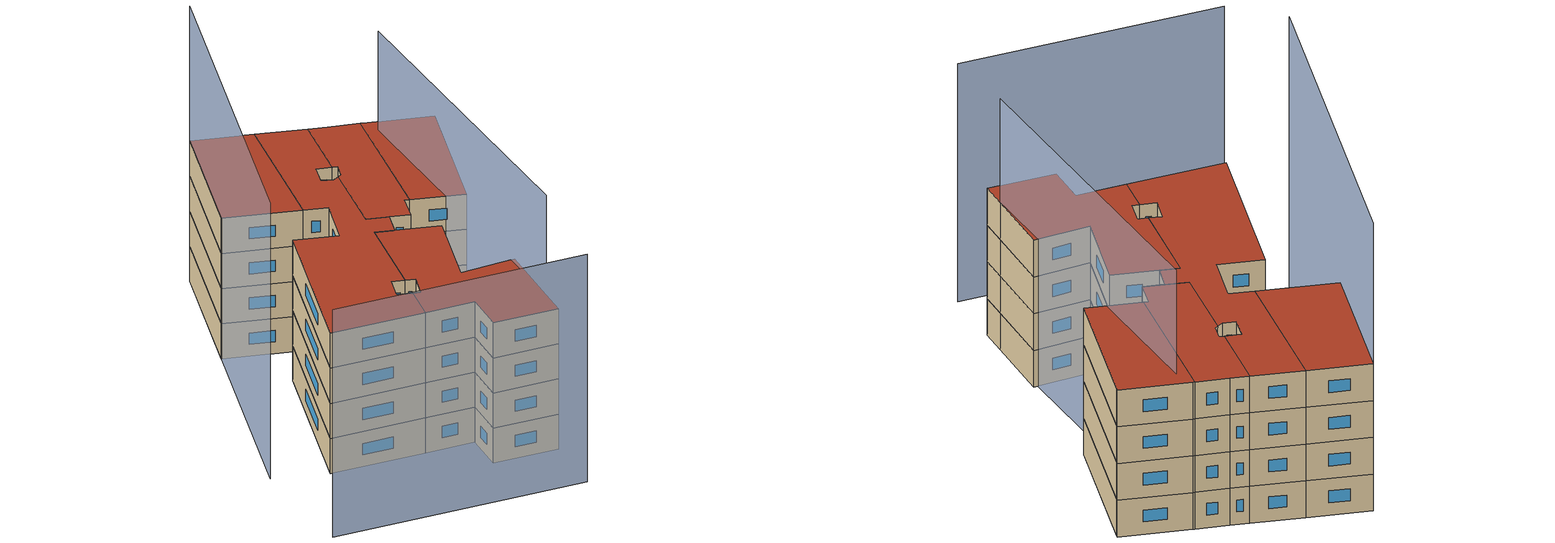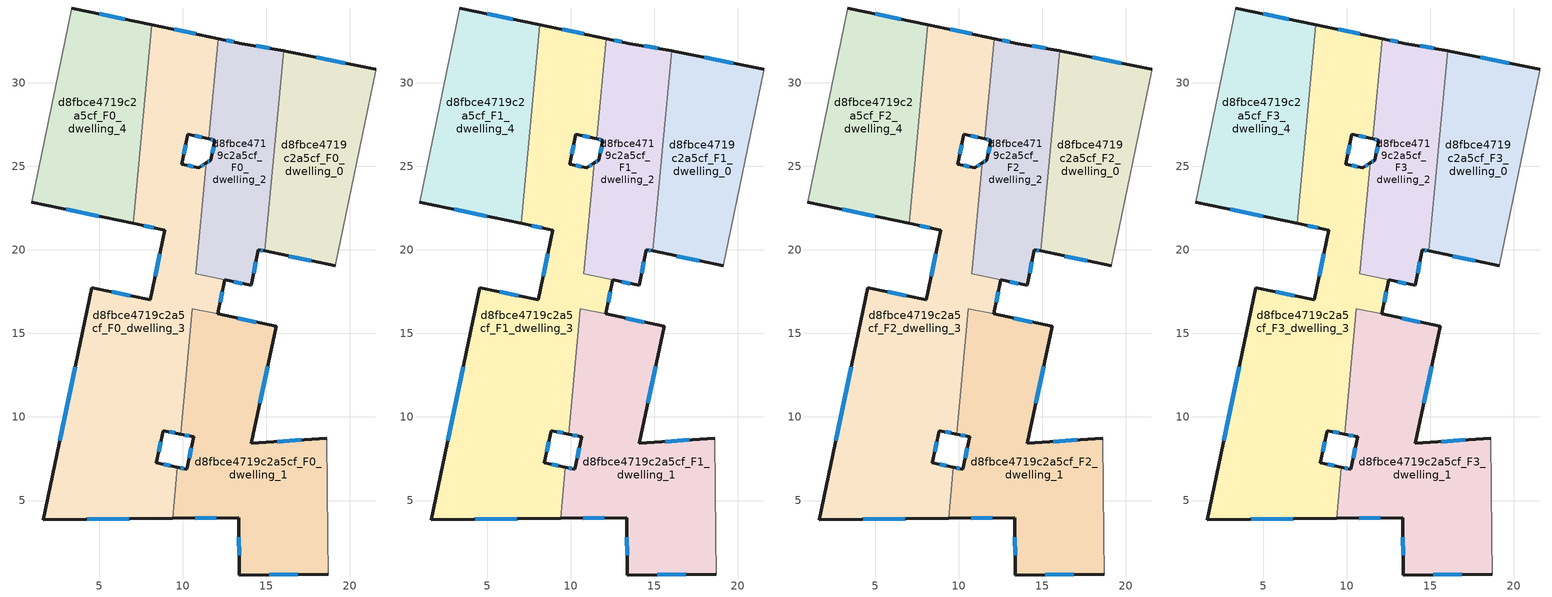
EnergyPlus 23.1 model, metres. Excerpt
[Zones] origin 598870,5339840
d8fbce4719c2a5cf_F0_dwelling_0
 floor ground (EU_floor_Construction): 21.56,30.79 21.56,30.7 19.15,19.04 14.92,19.93 16.06,31.91 16.18,31.89 z0
 wall outside (EU_wall_Construction): 14.92,19.93 19.15,19.04 / 21.56,30.79 16.18,31.89 16.06,31.91 z0:3
 wall adiabatic (EU_wall_Construction): 19.15,19.04 21.56,30.7 21.56,30.79 z0:3
 wall to d8fbce4719c2a5cf_F0_dwelling_2 (EU_wall_Construction): 16.06,31.91 14.92,19.93 z0:3
 window (EU_Window_Construction): 16.36,19.63 17.71,19.34 / 19.73,31.17 18.01,31.52 z1.02:1.98
d8fbce4719c2a5cf_F0_dwelling_1
 floor ground (EU_floor_Construction): 15.59,15.43 14.12,8.43 18.61,8.74 18.68,2.88 18.71,0.6 13.39,0.54 13.35,3.97 9.4,3.93 9.69,6.99 10.25,6.87 10.66,8.81 9.88,8.97 10.59,16.47 z0
 wall outside (EU_wall_Construction): 9.88,8.97 10.66,8.81 10.25,6.87 9.69,6.99 / 18.61,8.74 14.12,8.43 15.59,15.43 12.1,16.16 / 9.4,3.93 13.35,3.97 13.39,0.54 18.71,0.6 z0:3
 wall adiabatic (EU_wall_Construction): 18.71,0.6 18.68,2.88 18.61,8.74 z0:3
 wall to d8fbce4719c2a5cf_F0_dwelling_3 (EU_wall_Construction): 9.69,6.99 9.4,3.93 / 12.1,16.16 10.59,16.47 9.88,8.97 z0:3
 window (EU_Window_Construction): 10.06,6.91 9.88,6.95 / 10.52,8.15 10.39,7.53 / 10.14,8.91 10.39,8.86 / 14.4,15.68 13.29,15.91 / 14.62,10.81 15.09,13.05 / 17.09,8.63 15.65,8.53 / 15.2,0.56 16.9,0.58 / 13.36,2.81 13.38,1.71 / 10.75,3.95 12.01,3.96 z1.02:1.98
d8fbce4719c2a5cf_F0_dwelling_2
 floor ground (EU_floor_Construction): 16.06,31.91 14.92,19.93 14.53,20.01 14.12,17.87 10.79,18.57 11.42,25.2 11.69,25.37 11.94,26.57 11.55,26.65 12.12,32.64 13.55,32.34 z0
 wall outside (EU_wall_Construction): 11.56,26.65 11.94,26.57 11.69,25.37 11.42,25.2 / 16.06,31.91 13.55,32.34 12.12,32.64 / 14.12,17.87 14.53,20.01 14.92,19.93 z0:3
 wall to d8fbce4719c2a5cf_F0_dwelling_3 (EU_wall_Construction): 12.12,32.64 11.56,26.65 / 10.79,18.56 14.12,17.87 / 11.42,25.2 10.79,18.57 z0:3
 window (EU_Window_Construction): 11.6,25.31 11.51,25.26 / 11.85,26.16 11.77,25.78 / 11.68,26.62 11.81,26.59 / 13.07,32.44 12.61,32.54 / 15.21,32.06 14.41,32.19 / 14.66,19.98 14.79,19.96 / 14.26,18.6 14.39,19.28 z1.02:1.98
d8fbce4719c2a5cf_F0_dwelling_3
 floor ground (EU_floor_Construction): 12.12,32.64 11.55,26.65 10.32,26.91 9.95,25.12 10.97,24.91 11.42,25.2 10.79,18.57 14.12,17.87 12.52,18.2 12.1,16.16 10.59,16.47 9.88,8.97 8.84,9.18 8.43,7.25 9.69,6.99 9.4,3.93 1.66,3.85 4.57,17.74 8.05,17.01 8.93,21.18 7.04,21.58 8.17,33.47 z0
 wall outside (EU_wall_Construction): 12.1,16.16 12.52,18.2 14.12,17.87 / 9.69,6.99 8.43,7.25 8.84,9.18 9.88,8.97 / 7.04,21.58 8.93,21.18 8.05,17.01 4.57,17.74 1.66,3.85 9.4,3.93 / 12.12,32.64 8.17,33.47 / 11.42,25.2 10.97,24.91 9.95,25.12 10.32,26.91 11.56,26.65 z0:3
 wall to d8fbce4719c2a5cf_F0_dwelling_4 (EU_wall_Construction): 8.17,33.47 7.04,21.58 z0:3
 window (EU_Window_Construction): 13.06,18.09 13.57,17.98 / 12.24,16.85 12.38,17.5 / 9.19,9.11 9.53,9.04 / 8.57,7.91 8.7,8.53 / 9.26,7.08 8.86,7.16 / 4.3,3.88 6.77,3.9 / 3.58,13.01 2.65,8.58 / 6.87,17.26 5.76,17.49 / 8.63,19.76 8.35,18.43 / 7.68,21.44 8.29,21.32 / 10.78,32.92 9.51,33.19 / 10.74,26.82 11.13,26.74 / 10.08,25.73 10.19,26.3 / 10.63,24.98 10.3,25.05 / 11.27,25.1 11.13,25.01 z1.02:1.98
d8fbce4719c2a5cf_F0_dwelling_4
 floor ground (EU_floor_Construction): 8.17,33.47 7.04,21.58 0.97,22.85 3.37,34.47 z0
 wall outside (EU_wall_Construction): 0.97,22.85 7.04,21.58 / 8.17,33.47 3.37,34.47 z0:3
 wall adiabatic (EU_wall_Construction): 3.37,34.47 0.97,22.85 z0:3
 window (EU_Window_Construction): 3.04,22.41 4.98,22.01 / 6.54,33.81 5,34.13 z1.02:1.98
d8fbce4719c2a5cf_F1_dwelling_0
 floor to d8fbce4719c2a5cf_F0_dwelling_0 (EU_floor_Construction): 21.56,30.79 21.56,30.7 19.15,19.04 14.92,19.93 16.06,31.91 16.18,31.89 z3
 wall outside (EU_wall_Construction): 14.92,19.93 19.15,19.04 / 21.56,30.79 16.18,31.89 16.06,31.91 z3:6
 wall adiabatic (EU_wall_Construction): 19.15,19.04 21.56,30.7 21.56,30.79 z3:6
 wall to d8fbce4719c2a5cf_F1_dwelling_2 (EU_wall_Construction): 16.06,31.91 14.92,19.93 z3:6
 window (EU_Window_Construction): 16.36,19.63 17.71,19.34 / 19.73,31.17 18.01,31.52 z4.02:4.98
d8fbce4719c2a5cf_F1_dwelling_1
 floor to d8fbce4719c2a5cf_F0_dwelling_1 (EU_floor_Construction): 15.59,15.43 14.12,8.43 18.61,8.74 18.68,2.88 18.71,0.6 13.39,0.54 13.35,3.97 9.4,3.93 9.69,6.99 10.25,6.87 10.65,8.81 9.88,8.97 10.59,16.47 z3
 wall outside (EU_wall_Construction): 9.88,8.97 10.66,8.81 10.25,6.87 9.69,6.99 / 18.61,8.74 14.12,8.43 15.59,15.43 12.1,16.16 / 9.4,3.93 13.35,3.97 13.39,0.54 18.71,0.6 z3:6
 wall adiabatic (EU_wall_Construction): 18.71,0.6 18.68,2.88 18.61,8.74 z3:6
 wall to d8fbce4719c2a5cf_F1_dwelling_3 (EU_wall_Construction): 9.69,6.99 9.4,3.93 / 12.1,16.16 10.59,16.47 9.88,8.97 z3:6
 window (EU_Window_Construction): 10.06,6.91 9.88,6.95 / 10.52,8.15 10.39,7.53 / 10.14,8.91 10.39,8.86 / 14.4,15.68 13.29,15.91 / 14.62,10.81 15.09,13.05 / 17.09,8.63 15.65,8.53 / 15.2,0.56 16.9,0.58 / 13.36,2.81 13.38,1.71 / 10.75,3.95 12.01,3.96 z4.02:4.98
d8fbce4719c2a5cf_F1_dwelling_2
 floor to d8fbce4719c2a5cf_F0_dwelling_2 (EU_floor_Construction): 16.06,31.91 14.92,19.93 14.53,20.01 14.12,17.87 10.79,18.57 11.42,25.2 11.69,25.37 11.94,26.57 11.55,26.65 12.12,32.64 13.55,32.34 z3
 wall outside (EU_wall_Construction): 11.56,26.65 11.94,26.57 11.69,25.37 11.42,25.2 / 16.06,31.91 13.55,32.34 12.12,32.64 / 14.12,17.87 14.53,20.01 14.92,19.93 z3:6
 wall to d8fbce4719c2a5cf_F1_dwelling_3 (EU_wall_Construction): 12.12,32.64 11.56,26.65 / 10.79,18.56 14.12,17.87 / 11.42,25.2 10.79,18.57 z3:6
 window (EU_Window_Construction): 11.6,25.31 11.51,25.26 / 11.85,26.16 11.77,25.78 / 11.68,26.62 11.81,26.59 / 13.07,32.44 12.61,32.54 / 15.21,32.06 14.41,32.19 / 14.66,19.98 14.79,19.96 / 14.26,18.6 14.39,19.28 z4.02:4.98
d8fbce4719c2a5cf_F1_dwelling_3
 floor to d8fbce4719c2a5cf_F0_dwelling_3 (EU_floor_Construction): 12.12,32.64 11.55,26.65 10.32,26.91 9.95,25.12 10.97,24.91 11.42,25.2 10.79,18.57 13.11,18.08 12.52,18.2 12.1,16.16 10.59,16.47 9.88,8.97 8.84,9.18 8.43,7.25 9.69,6.99 9.4,3.93 1.66,3.85 4.57,17.74 8.05,17.01 8.93,21.18 7.04,21.58 8.17,33.47 z3
 wall outside (EU_wall_Construction): 12.1,16.16 12.52,18.2 14.12,17.87 / 9.69,6.99 8.43,7.25 8.84,9.18 9.88,8.97 / 7.04,21.58 8.93,21.18 8.05,17.01 4.57,17.74 1.66,3.85 9.4,3.93 / 12.12,32.64 8.17,33.47 / 11.42,25.2 10.97,24.91 9.95,25.12 10.32,26.91 11.56,26.65 z3:6
 wall to d8fbce4719c2a5cf_F1_dwelling_4 (EU_wall_Construction): 8.17,33.47 7.04,21.58 z3:6
 window (EU_Window_Construction): 13.06,18.09 13.57,17.98 / 12.24,16.85 12.38,17.5 / 9.19,9.11 9.53,9.04 / 8.57,7.91 8.7,8.53 / 9.26,7.08 8.86,7.16 / 4.3,3.88 6.77,3.9 / 3.58,13.01 2.65,8.58 / 6.87,17.26 5.76,17.49 / 8.63,19.76 8.35,18.43 / 7.68,21.44 8.29,21.32 / 10.78,32.92 9.51,33.19 / 10.74,26.82 11.13,26.74 / 10.08,25.73 10.19,26.3 / 10.63,24.98 10.3,25.05 / 11.27,25.1 11.13,25.01 z4.02:4.98
d8fbce4719c2a5cf_F1_dwelling_4
 floor to d8fbce4719c2a5cf_F0_dwelling_4 (EU_floor_Construction): 8.17,33.47 7.04,21.58 0.97,22.85 3.37,34.47 z3
 wall outside (EU_wall_Construction): 0.97,22.85 7.04,21.58 / 8.17,33.47 3.37,34.47 z3:6
 wall adiabatic (EU_wall_Construction): 3.37,34.47 0.97,22.85 z3:6
 window (EU_Window_Construction): 3.04,22.41 4.98,22.01 / 6.54,33.81 5,34.13 z4.02:4.98
d8fbce4719c2a5cf_F2_dwelling_0
 floor to d8fbce4719c2a5cf_F1_dwelling_0 (EU_floor_Construction): 21.56,30.79 21.56,30.7 19.15,19.04 14.92,19.93 16.06,31.91 16.18,31.89 z6
 wall outside (EU_wall_Construction): 14.92,19.93 19.15,19.04 / 21.56,30.79 16.18,31.89 16.06,31.91 z6:9
 wall adiabatic (EU_wall_Construction): 19.15,19.04 21.56,30.7 21.56,30.79 z6:9
 wall to d8fbce4719c2a5cf_F2_dwelling_2 (EU_wall_Construction): 16.06,31.91 14.92,19.93 z6:9
 window (EU_Window_Construction): 16.36,19.63 17.71,19.34 / 19.73,31.17 18.01,31.52 z7.02:7.98
d8fbce4719c2a5cf_F2_dwelling_1
 floor to d8fbce4719c2a5cf_F1_dwelling_1 (EU_floor_Construction): 15.59,15.43 14.12,8.43 18.61,8.74 18.68,2.88 18.71,0.6 13.39,0.54 13.35,3.97 9.4,3.93 9.69,6.99 10.25,6.87 10.65,8.81 9.88,8.97 10.59,16.47 z6
 wall outside (EU_wall_Construction): 9.88,8.97 10.66,8.81 10.25,6.87 9.69,6.99 / 18.61,8.74 14.12,8.43 15.59,15.43 12.1,16.16 / 9.4,3.93 13.35,3.97 13.39,0.54 18.71,0.6 z6:9
 wall adiabatic (EU_wall_Construction): 18.71,0.6 18.68,2.88 18.61,8.74 z6:9
 wall to d8fbce4719c2a5cf_F2_dwelling_3 (EU_wall_Construction): 9.69,6.99 9.4,3.93 / 12.1,16.16 10.59,16.47 9.88,8.97 z6:9
 window (EU_Window_Construction): 10.06,6.91 9.88,6.95 / 10.52,8.15 10.39,7.53 / 10.14,8.91 10.39,8.86 / 14.4,15.68 13.29,15.91 / 14.62,10.81 15.09,13.05 / 17.09,8.63 15.65,8.53 / 15.2,0.56 16.9,0.58 / 13.36,2.81 13.38,1.71 / 10.75,3.95 12.01,3.96 z7.02:7.98
d8fbce4719c2a5cf_F2_dwelling_2
 floor to d8fbce4719c2a5cf_F1_dwelling_2 (EU_floor_Construction): 16.06,31.91 14.92,19.93 14.53,20.01 14.12,17.87 10.79,18.57 11.42,25.2 11.69,25.37 11.94,26.57 11.55,26.65 12.12,32.64 13.55,32.34 z6
 wall outside (EU_wall_Construction): 11.56,26.65 11.94,26.57 11.69,25.37 11.42,25.2 / 16.06,31.91 13.55,32.34 12.12,32.64 / 14.12,17.87 14.53,20.01 14.92,19.93 z6:9
 wall to d8fbce4719c2a5cf_F2_dwelling_3 (EU_wall_Construction): 12.12,32.64 11.56,26.65 / 10.79,18.56 14.12,17.87 / 11.42,25.2 10.79,18.57 z6:9
 window (EU_Window_Construction): 11.6,25.31 11.51,25.26 / 11.85,26.16 11.77,25.78 / 11.68,26.62 11.81,26.59 / 13.07,32.44 12.61,32.54 / 15.21,32.06 14.41,32.19 / 14.66,19.98 14.79,19.96 / 14.26,18.6 14.39,19.28 z7.02:7.98
d8fbce4719c2a5cf_F2_dwelling_3
 floor to d8fbce4719c2a5cf_F1_dwelling_3 (EU_floor_Construction): 12.12,32.64 11.55,26.65 10.32,26.91 9.95,25.12 10.97,24.91 11.42,25.2 10.79,18.57 13.11,18.08 12.52,18.2 12.1,16.16 10.59,16.47 9.88,8.97 8.84,9.18 8.43,7.25 9.69,6.99 9.4,3.93 1.66,3.85 4.57,17.74 8.05,17.01 8.93,21.18 7.04,21.58 8.17,33.47 z6
 wall outside (EU_wall_Construction): 12.1,16.16 12.52,18.2 14.12,17.87 / 9.69,6.99 8.43,7.25 8.84,9.18 9.88,8.97 / 7.04,21.58 8.93,21.18 8.05,17.01 4.57,17.74 1.66,3.85 9.4,3.93 / 12.12,32.64 8.17,33.47 / 11.42,25.2 10.97,24.91 9.95,25.12 10.32,26.91 11.56,26.65 z6:9
 wall to d8fbce4719c2a5cf_F2_dwelling_4 (EU_wall_Construction): 8.17,33.47 7.04,21.58 z6:9
 window (EU_Window_Construction): 13.06,18.09 13.57,17.98 / 12.24,16.85 12.38,17.5 / 9.19,9.11 9.53,9.04 / 8.57,7.91 8.7,8.53 / 9.26,7.08 8.86,7.16 / 4.3,3.88 6.77,3.9 / 3.58,13.01 2.65,8.58 / 6.87,17.26 5.76,17.49 / 8.63,19.76 8.35,18.43 / 7.68,21.44 8.29,21.32 / 10.78,32.92 9.51,33.19 / 10.74,26.82 11.13,26.74 / 10.08,25.73 10.19,26.3 / 10.63,24.98 10.3,25.05 / 11.27,25.1 11.13,25.01 z7.02:7.98
d8fbce4719c2a5cf_F2_dwelling_4
 floor to d8fbce4719c2a5cf_F1_dwelling_4 (EU_floor_Construction): 8.17,33.47 7.04,21.58 0.97,22.85 3.37,34.47 z6
 wall outside (EU_wall_Construction): 0.97,22.85 7.04,21.58 / 8.17,33.47 3.37,34.47 z6:9
 wall adiabatic (EU_wall_Construction): 3.37,34.47 0.97,22.85 z6:9
 window (EU_Window_Construction): 3.04,22.41 4.98,22.01 / 6.54,33.81 5,34.13 z7.02:7.98
d8fbce4719c2a5cf_F3_dwelling_0
 floor to d8fbce4719c2a5cf_F2_dwelling_0 (EU_floor_Construction): 21.56,30.79 21.56,30.7 19.15,19.04 14.92,19.93 16.06,31.91 16.18,31.89 z9
 wall outside (EU_wall_Construction): 14.92,19.93 19.15,19.04 / 21.56,30.79 16.18,31.89 16.06,31.91 z9:12
 wall adiabatic (EU_wall_Construction): 19.15,19.04 21.56,30.7 21.56,30.79 z9:12
 wall to d8fbce4719c2a5cf_F3_dwelling_2 (EU_wall_Construction): 16.06,31.91 14.92,19.93 z9:12
 window (EU_Window_Construction): 16.36,19.63 17.71,19.34 / 19.73,31.17 18.01,31.52 z10.02:10.98
 roof outside (EU_roof_Construction): 19.15,19.04 21.56,30.7 21.56,30.79 16.18,31.89 16.06,31.91 14.92,19.93 z12
d8fbce4719c2a5cf_F3_dwelling_1
 floor to d8fbce4719c2a5cf_F2_dwelling_1 (EU_floor_Construction): 15.59,15.43 14.12,8.43 18.61,8.74 18.68,2.88 18.71,0.6 13.39,0.54 13.35,3.97 9.4,3.93 9.69,6.99 10.25,6.87 10.65,8.81 9.88,8.97 10.59,16.47 z9
 wall outside (EU_wall_Construction): 9.88,8.97 10.66,8.81 10.25,6.87 9.69,6.99 / 18.61,8.74 14.12,8.43 15.59,15.43 12.1,16.16 / 9.4,3.93 13.35,3.97 13.39,0.54 18.71,0.6 z9:12
 wall adiabatic (EU_wall_Construction): 18.71,0.6 18.68,2.88 18.61,8.74 z9:12
 wall to d8fbce4719c2a5cf_F3_dwelling_3 (EU_wall_Construction): 9.69,6.99 9.4,3.93 / 12.1,16.16 10.59,16.47 9.88,8.97 z9:12
 window (EU_Window_Construction): 10.06,6.91 9.88,6.95 / 10.52,8.15 10.39,7.53 / 10.14,8.91 10.39,8.86 / 14.4,15.68 13.29,15.91 / 14.62,10.81 15.09,13.05 / 17.09,8.63 15.65,8.53 / 15.2,0.56 16.9,0.58 / 13.36,2.81 13.38,1.71 / 10.75,3.95 12.01,3.96 z10.02:10.98
 roof outside (EU_roof_Construction): 18.71,0.6 18.68,2.88 18.61,8.74 14.12,8.43 15.59,15.43 10.59,16.47 9.88,8.97 10.66,8.81 10.25,6.87 9.69,6.99 9.4,3.93 13.35,3.97 13.39,0.54 z12
d8fbce4719c2a5cf_F3_dwelling_2
 floor to d8fbce4719c2a5cf_F2_dwelling_2 (EU_floor_Construction): 16.06,31.91 14.92,19.93 14.53,20.01 14.12,17.87 10.79,18.57 11.42,25.2 11.69,25.37 11.94,26.57 11.55,26.65 12.12,32.64 13.55,32.34 z9
 wall outside (EU_wall_Construction): 11.56,26.65 11.94,26.57 11.69,25.37 11.42,25.2 / 16.06,31.91 13.55,32.34 12.12,32.64 / 14.12,17.87 14.53,20.01 14.92,19.93 z9:12
 wall to d8fbce4719c2a5cf_F3_dwelling_3 (EU_wall_Construction): 12.12,32.64 11.56,26.65 / 10.79,18.56 14.12,17.87 / 11.42,25.2 10.79,18.57 z9:12
 window (EU_Window_Construction): 11.6,25.31 11.51,25.26 / 11.85,26.16 11.77,25.78 / 11.68,26.62 11.81,26.59 / 13.07,32.44 12.61,32.54 / 15.21,32.06 14.41,32.19 / 14.66,19.98 14.79,19.96 / 14.26,18.6 14.39,19.28 z10.02:10.98
 roof outside (EU_roof_Construction): 14.12,17.87 14.53,20.01 14.92,19.93 16.06,31.91 13.55,32.34 12.12,32.64 11.55,26.65 11.94,26.57 11.69,25.37 11.42,25.2 10.79,18.57 z12
d8fbce4719c2a5cf_F3_dwelling_3
 floor to d8fbce4719c2a5cf_F2_dwelling_3 (EU_floor_Construction): 12.12,32.64 11.55,26.65 10.32,26.91 9.95,25.12 10.97,24.91 11.42,25.2 10.79,18.57 13.11,18.08 12.52,18.2 12.1,16.16 10.59,16.47 9.88,8.97 8.84,9.18 8.43,7.25 9.69,6.99 9.4,3.93 1.66,3.85 4.57,17.74 8.05,17.01 8.93,21.18 7.04,21.58 8.17,33.47 z9
 wall outside (EU_wall_Construction): 12.1,16.16 12.52,18.2 14.12,17.87 / 9.69,6.99 8.43,7.25 8.84,9.18 9.88,8.97 / 7.04,21.58 8.93,21.18 8.05,17.01 4.57,17.74 1.66,3.85 9.4,3.93 / 12.12,32.64 8.17,33.47 / 11.42,25.2 10.97,24.91 9.95,25.12 10.32,26.91 11.56,26.65 z9:12
 wall to d8fbce4719c2a5cf_F3_dwelling_4 (EU_wall_Construction): 8.17,33.47 7.04,21.58 z9:12
 window (EU_Window_Construction): 13.06,18.09 13.57,17.98 / 12.24,16.85 12.38,17.5 / 9.19,9.11 9.53,9.04 / 8.57,7.91 8.7,8.53 / 9.26,7.08 8.86,7.16 / 4.3,3.88 6.77,3.9 / 3.58,13.01 2.65,8.58 / 6.87,17.26 5.76,17.49 / 8.63,19.76 8.35,18.43 / 7.68,21.44 8.29,21.32 / 10.78,32.92 9.51,33.19 / 10.74,26.82 11.13,26.74 / 10.08,25.73 10.19,26.3 / 10.63,24.98 10.3,25.05 / 11.27,25.1 11.13,25.01 z10.02:10.98
 roof outside (EU_roof_Construction): 9.4,3.93 9.69,6.99 8.43,7.25 8.84,9.18 9.88,8.97 10.59,16.47 12.1,16.16 12.52,18.2 14.12,17.87 10.79,18.57 11.42,25.2 10.97,24.91 9.95,25.12 10.32,26.91 11.55,26.65 12.12,32.64 8.17,33.47 7.04,21.58 8.93,21.18 8.05,17.01 4.57,17.74 1.66,3.85 z12
d8fbce4719c2a5cf_F3_dwelling_4
 floor to d8fbce4719c2a5cf_F2_dwelling_4 (EU_floor_Construction): 8.17,33.47 7.04,21.58 0.97,22.85 3.37,34.47 z9
 wall outside (EU_wall_Construction): 0.97,22.85 7.04,21.58 / 8.17,33.47 3.37,34.47 z9:12
 wall adiabatic (EU_wall_Construction): 3.37,34.47 0.97,22.85 z9:12
 window (EU_Window_Construction): 3.04,22.41 4.98,22.01 / 6.54,33.81 5,34.13 z10.02:10.98
 roof outside (EU_roof_Construction): 7.04,21.58 8.17,33.47 3.37,34.47 0.97,22.85 z12
shading: 18.68,2.88 16.84,30.39 z0:20.5; -1.89,-4.92 18.76,-4.7 z0:19.4; 3.38,34.49 -2.71,4.95 z0:23.5
[Building]
EU S2 Campaign: North Axis=0; Terrain=City; Solar Distribution=FullExterior
[Site:Location]
Vienna: Latitude=48; Longitude=16.5; Time Zone=1; Elevation=183
[SizingPeriod:WeatherFileDays]
AnnualSizingPeriod: Begin Month=1; Begin Day of Month=1; End Month=12; End Day of Month=31; Day of Week for Start Day=Monday; Use Weather File Daylight Saving Period=No; Use Weather File Rain and Snow Indicators=No
[MATERIAL]
EU_InternalMass_Material: Roughness=MediumRough; Thickness=0.1; Conductivity=1; Density=1800; Specific Heat=900; Thermal Absorptance=0.9; Solar Absorptance=0.7; Visible Absorptance=0.7
[MATERIAL:NOMASS] Roughness=MediumRough; Thermal Absorptance=0.9; Solar Absorptance=0.7; Visible Absorptance=0.7
Name | Thermal Resistance
EU_wall_NoMass | 0.942466
EU_roof_NoMass | 0.551687
EU_floor_NoMass | 0.66527
[WINDOWMATERIAL:SIMPLEGLAZINGSYSTEM]
EU_Window_SimpleGlazing: UFactor=2.03367; Solar Heat Gain Coefficient=0.65; Visible Transmittance=0.65
[CONSTRUCTION]
EU_wall_Construction: EU_wall_NoMass
EU_roof_Construction: EU_roof_NoMass
EU_floor_Construction: EU_floor_NoMass
EU_Window_Construction: EU_Window_SimpleGlazing
EU_InternalMass_Construction: EU_InternalMass_Material
[ZONE] Type=1; Multiplier=1; Ceiling Height=autocalculate; Floor Area=autocalculate; Part of Total Floor Area=Yes
Name | Volume
d8fbce4719c2a5cf_F0_dwelling_0 | 178.712
d8fbce4719c2a5cf_F1_dwelling_0; d8fbce4719c2a5cf_F2_dwelling_0; d8fbce4719c2a5cf_F3_dwelling_0 | 178.711
d8fbce4719c2a5cf_F0_dwelling_1 | 279.739
d8fbce4719c2a5cf_F1_dwelling_1; d8fbce4719c2a5cf_F2_dwelling_1; d8fbce4719c2a5cf_F3_dwelling_1 | 279.74
d8fbce4719c2a5cf_F0_dwelling_2; d8fbce4719c2a5cf_F1_dwelling_2; d8fbce4719c2a5cf_F2_dwelling_2; d8fbce4719c2a5cf_F3_dwelling_2 | 164.894
d8fbce4719c2a5cf_F0_dwelling_3; d8fbce4719c2a5cf_F1_dwelling_3; d8fbce4719c2a5cf_F2_dwelling_3; d8fbce4719c2a5cf_F3_dwelling_3 | 446.583
d8fbce4719c2a5cf_F0_dwelling_4; d8fbce4719c2a5cf_F1_dwelling_4; d8fbce4719c2a5cf_F2_dwelling_4; d8fbce4719c2a5cf_F3_dwelling_4 | 197.525
[INTERNALMASS] Construction=EU_InternalMass_Construction
Name | Zone or ZoneList | Surface Area
d8fbce4719c2a5cf_F0_dwelling_0_EU_InternalMass | d8fbce4719c2a5cf_F0_dwelling_0 | 59.5703
d8fbce4719c2a5cf_F0_dwelling_1_EU_InternalMass | d8fbce4719c2a5cf_F0_dwelling_1 | 93.2452
d8fbce4719c2a5cf_F0_dwelling_2_EU_InternalMass | d8fbce4719c2a5cf_F0_dwelling_2 | 54.9659
d8fbce4719c2a5cf_F0_dwelling_3_EU_InternalMass | d8fbce4719c2a5cf_F0_dwelling_3 | 148.865
d8fbce4719c2a5cf_F0_dwelling_4_EU_InternalMass | d8fbce4719c2a5cf_F0_dwelling_4 | 65.8417
d8fbce4719c2a5cf_F1_dwelling_0_EU_InternalMass | d8fbce4719c2a5cf_F1_dwelling_0 | 59.5703
d8fbce4719c2a5cf_F1_dwelling_1_EU_InternalMass | d8fbce4719c2a5cf_F1_dwelling_1 | 93.2452
d8fbce4719c2a5cf_F1_dwelling_2_EU_InternalMass | d8fbce4719c2a5cf_F1_dwelling_2 | 54.9659
d8fbce4719c2a5cf_F1_dwelling_3_EU_InternalMass | d8fbce4719c2a5cf_F1_dwelling_3 | 148.865
d8fbce4719c2a5cf_F1_dwelling_4_EU_InternalMass | d8fbce4719c2a5cf_F1_dwelling_4 | 65.8417
d8fbce4719c2a5cf_F2_dwelling_0_EU_InternalMass | d8fbce4719c2a5cf_F2_dwelling_0 | 59.5703
d8fbce4719c2a5cf_F2_dwelling_1_EU_InternalMass | d8fbce4719c2a5cf_F2_dwelling_1 | 93.2452
d8fbce4719c2a5cf_F2_dwelling_2_EU_InternalMass | d8fbce4719c2a5cf_F2_dwelling_2 | 54.9659
d8fbce4719c2a5cf_F2_dwelling_3_EU_InternalMass | d8fbce4719c2a5cf_F2_dwelling_3 | 148.865
d8fbce4719c2a5cf_F2_dwelling_4_EU_InternalMass | d8fbce4719c2a5cf_F2_dwelling_4 | 65.8417
d8fbce4719c2a5cf_F3_dwelling_0_EU_InternalMass | d8fbce4719c2a5cf_F3_dwelling_0 | 59.5703
d8fbce4719c2a5cf_F3_dwelling_1_EU_InternalMass | d8fbce4719c2a5cf_F3_dwelling_1 | 93.2452
d8fbce4719c2a5cf_F3_dwelling_2_EU_InternalMass | d8fbce4719c2a5cf_F3_dwelling_2 | 54.9659
d8fbce4719c2a5cf_F3_dwelling_3_EU_InternalMass | d8fbce4719c2a5cf_F3_dwelling_3 | 148.865
d8fbce4719c2a5cf_F3_dwelling_4_EU_InternalMass | d8fbce4719c2a5cf_F3_dwelling_4 | 65.8417
[OTHEREQUIPMENT] Fuel Type=Electricity; Design Level Calculation Method=Watts/Area; Power per Zone Floor Area=1; Fraction Latent=0; Fraction Radiant=0; Fraction Lost=0; Carbon Dioxide Generation Rate=0; EndUse Subcategory=EU_Step8_InternalGains
Name | Zone or ZoneList or Space or SpaceList | Schedule
EU_Step8_InternalGain_d8fbce4719c2a5cf_F0_dwelling_0_f000 | d8fbce4719c2a5cf_F0_dwelling_0 | EU_Step8_GainSchedule_d8fbce4719c2a5cf_F0_dwelling_0_f000
EU_Step8_InternalGain_d8fbce4719c2a5cf_F0_dwelling_1_f000 | d8fbce4719c2a5cf_F0_dwelling_1 | EU_Step8_GainSchedule_d8fbce4719c2a5cf_F0_dwelling_1_f000
EU_Step8_InternalGain_d8fbce4719c2a5cf_F0_dwelling_2_f000 | d8fbce4719c2a5cf_F0_dwelling_2 | EU_Step8_GainSchedule_d8fbce4719c2a5cf_F0_dwelling_2_f000
EU_Step8_InternalGain_d8fbce4719c2a5cf_F0_dwelling_3_f000 | d8fbce4719c2a5cf_F0_dwelling_3 | EU_Step8_GainSchedule_d8fbce4719c2a5cf_F0_dwelling_3_f000
EU_Step8_InternalGain_d8fbce4719c2a5cf_F0_dwelling_4_f000 | d8fbce4719c2a5cf_F0_dwelling_4 | EU_Step8_GainSchedule_d8fbce4719c2a5cf_F0_dwelling_4_f000
EU_Step8_InternalGain_d8fbce4719c2a5cf_F1_dwelling_0_f000 | d8fbce4719c2a5cf_F1_dwelling_0 | EU_Step8_GainSchedule_d8fbce4719c2a5cf_F1_dwelling_0_f000
EU_Step8_InternalGain_d8fbce4719c2a5cf_F1_dwelling_1_f000 | d8fbce4719c2a5cf_F1_dwelling_1 | EU_Step8_GainSchedule_d8fbce4719c2a5cf_F1_dwelling_1_f000
EU_Step8_InternalGain_d8fbce4719c2a5cf_F1_dwelling_2_f000 | d8fbce4719c2a5cf_F1_dwelling_2 | EU_Step8_GainSchedule_d8fbce4719c2a5cf_F1_dwelling_2_f000
EU_Step8_InternalGain_d8fbce4719c2a5cf_F1_dwelling_3_f000 | d8fbce4719c2a5cf_F1_dwelling_3 | EU_Step8_GainSchedule_d8fbce4719c2a5cf_F1_dwelling_3_f000
EU_Step8_InternalGain_d8fbce4719c2a5cf_F1_dwelling_4_f000 | d8fbce4719c2a5cf_F1_dwelling_4 | EU_Step8_GainSchedule_d8fbce4719c2a5cf_F1_dwelling_4_f000
EU_Step8_InternalGain_d8fbce4719c2a5cf_F2_dwelling_0_f000 | d8fbce4719c2a5cf_F2_dwelling_0 | EU_Step8_GainSchedule_d8fbce4719c2a5cf_F2_dwelling_0_f000
EU_Step8_InternalGain_d8fbce4719c2a5cf_F2_dwelling_1_f000 | d8fbce4719c2a5cf_F2_dwelling_1 | EU_Step8_GainSchedule_d8fbce4719c2a5cf_F2_dwelling_1_f000
EU_Step8_InternalGain_d8fbce4719c2a5cf_F2_dwelling_2_f000 | d8fbce4719c2a5cf_F2_dwelling_2 | EU_Step8_GainSchedule_d8fbce4719c2a5cf_F2_dwelling_2_f000
EU_Step8_InternalGain_d8fbce4719c2a5cf_F2_dwelling_3_f000 | d8fbce4719c2a5cf_F2_dwelling_3 | EU_Step8_GainSchedule_d8fbce4719c2a5cf_F2_dwelling_3_f000
EU_Step8_InternalGain_d8fbce4719c2a5cf_F2_dwelling_4_f000 | d8fbce4719c2a5cf_F2_dwelling_4 | EU_Step8_GainSchedule_d8fbce4719c2a5cf_F2_dwelling_4_f000
EU_Step8_InternalGain_d8fbce4719c2a5cf_F3_dwelling_0_f000 | d8fbce4719c2a5cf_F3_dwelling_0 | EU_Step8_GainSchedule_d8fbce4719c2a5cf_F3_dwelling_0_f000
EU_Step8_InternalGain_d8fbce4719c2a5cf_F3_dwelling_1_f000 | d8fbce4719c2a5cf_F3_dwelling_1 | EU_Step8_GainSchedule_d8fbce4719c2a5cf_F3_dwelling_1_f000
EU_Step8_InternalGain_d8fbce4719c2a5cf_F3_dwelling_2_f000 | d8fbce4719c2a5cf_F3_dwelling_2 | EU_Step8_GainSchedule_d8fbce4719c2a5cf_F3_dwelling_2_f000
EU_Step8_InternalGain_d8fbce4719c2a5cf_F3_dwelling_3_f000 | d8fbce4719c2a5cf_F3_dwelling_3 | EU_Step8_GainSchedule_d8fbce4719c2a5cf_F3_dwelling_3_f000
EU_Step8_InternalGain_d8fbce4719c2a5cf_F3_dwelling_4_f000 | d8fbce4719c2a5cf_F3_dwelling_4 | EU_Step8_GainSchedule_d8fbce4719c2a5cf_F3_dwelling_4_f000
[ZONEVENTILATION:DESIGNFLOWRATE] Schedule=EU_AlwaysOn; Design Flow Rate Calculation Method=AirChanges/Hour; Air Changes per Hour=0.530523; Ventilation Type=Natural; Fan Pressure Rise=0; Fan Total Efficiency=1; Constant Term Coefficient=1; Temperature Term Coefficient=0; Velocity Term Coefficient=0; Velocity Squared Term Coefficient=0; Minimum Indoor Temperature=-100; Maximum Indoor Temperature=100; Delta Temperature=-100; Minimum Outdoor Temperature=-100; Maximum Outdoor Temperature=100; Maximum Wind Speed=40
Name | Zone or ZoneList or Space or SpaceList
EU_ConstantAir_d8fbce4719c2a5cf_F0_dwelling_0 | d8fbce4719c2a5cf_F0_dwelling_0
EU_ConstantAir_d8fbce4719c2a5cf_F0_dwelling_1 | d8fbce4719c2a5cf_F0_dwelling_1
EU_ConstantAir_d8fbce4719c2a5cf_F0_dwelling_2 | d8fbce4719c2a5cf_F0_dwelling_2
EU_ConstantAir_d8fbce4719c2a5cf_F0_dwelling_3 | d8fbce4719c2a5cf_F0_dwelling_3
EU_ConstantAir_d8fbce4719c2a5cf_F0_dwelling_4 | d8fbce4719c2a5cf_F0_dwelling_4
EU_ConstantAir_d8fbce4719c2a5cf_F1_dwelling_0 | d8fbce4719c2a5cf_F1_dwelling_0
EU_ConstantAir_d8fbce4719c2a5cf_F1_dwelling_1 | d8fbce4719c2a5cf_F1_dwelling_1
EU_ConstantAir_d8fbce4719c2a5cf_F1_dwelling_2 | d8fbce4719c2a5cf_F1_dwelling_2
EU_ConstantAir_d8fbce4719c2a5cf_F1_dwelling_3 | d8fbce4719c2a5cf_F1_dwelling_3
EU_ConstantAir_d8fbce4719c2a5cf_F1_dwelling_4 | d8fbce4719c2a5cf_F1_dwelling_4
EU_ConstantAir_d8fbce4719c2a5cf_F2_dwelling_0 | d8fbce4719c2a5cf_F2_dwelling_0
EU_ConstantAir_d8fbce4719c2a5cf_F2_dwelling_1 | d8fbce4719c2a5cf_F2_dwelling_1
EU_ConstantAir_d8fbce4719c2a5cf_F2_dwelling_2 | d8fbce4719c2a5cf_F2_dwelling_2
EU_ConstantAir_d8fbce4719c2a5cf_F2_dwelling_3 | d8fbce4719c2a5cf_F2_dwelling_3
EU_ConstantAir_d8fbce4719c2a5cf_F2_dwelling_4 | d8fbce4719c2a5cf_F2_dwelling_4
EU_ConstantAir_d8fbce4719c2a5cf_F3_dwelling_0 | d8fbce4719c2a5cf_F3_dwelling_0
EU_ConstantAir_d8fbce4719c2a5cf_F3_dwelling_1 | d8fbce4719c2a5cf_F3_dwelling_1
EU_ConstantAir_d8fbce4719c2a5cf_F3_dwelling_2 | d8fbce4719c2a5cf_F3_dwelling_2
EU_ConstantAir_d8fbce4719c2a5cf_F3_dwelling_3 | d8fbce4719c2a5cf_F3_dwelling_3
EU_ConstantAir_d8fbce4719c2a5cf_F3_dwelling_4 | d8fbce4719c2a5cf_F3_dwelling_4
[HVACTEMPLATE:THERMOSTAT] Constant Heating Setpoint=20; Constant Cooling Setpoint=50
EU_HeatOnly_d8fbce4719c2a5cf_F0_dwelling_0; EU_HeatOnly_d8fbce4719c2a5cf_F0_dwelling_1; EU_HeatOnly_d8fbce4719c2a5cf_F0_dwelling_2; EU_HeatOnly_d8fbce4719c2a5cf_F0_dwelling_3; EU_HeatOnly_d8fbce4719c2a5cf_F0_dwelling_4; EU_HeatOnly_d8fbce4719c2a5cf_F1_dwelling_0; EU_HeatOnly_d8fbce4719c2a5cf_F1_dwelling_1; EU_HeatOnly_d8fbce4719c2a5cf_F1_dwelling_2; EU_HeatOnly_d8fbce4719c2a5cf_F1_dwelling_3; EU_HeatOnly_d8fbce4719c2a5cf_F1_dwelling_4; EU_HeatOnly_d8fbce4719c2a5cf_F2_dwelling_0; EU_HeatOnly_d8fbce4719c2a5cf_F2_dwelling_1; EU_HeatOnly_d8fbce4719c2a5cf_F2_dwelling_2; EU_HeatOnly_d8fbce4719c2a5cf_F2_dwelling_3; EU_HeatOnly_d8fbce4719c2a5cf_F2_dwelling_4; EU_HeatOnly_d8fbce4719c2a5cf_F3_dwelling_0; EU_HeatOnly_d8fbce4719c2a5cf_F3_dwelling_1; EU_HeatOnly_d8fbce4719c2a5cf_F3_dwelling_2; EU_HeatOnly_d8fbce4719c2a5cf_F3_dwelling_3; EU_HeatOnly_d8fbce4719c2a5cf_F3_dwelling_4
[HVACTEMPLATE:ZONE:IDEALLOADSAIRSYSTEM] System Availability Schedule=EU_AlwaysOn; Maximum Heating Supply Air Temperature=50; Minimum Cooling Supply Air Temperature=13; Maximum Heating Supply Air Humidity Ratio=0.0156; Minimum Cooling Supply Air Humidity Ratio=0.0077; Heating Limit=NoLimit; Cooling Limit=NoLimit; Heating Availability Schedule=EU_AlwaysOn; Cooling Availability Schedule=EU_CoolingOff; Dehumidification Control Type=ConstantSensibleHeatRatio; Cooling Sensible Heat Ratio=0.7; Dehumidification Setpoint=60; Humidification Control Type=None; Humidification Setpoint=30; Outdoor Air Method=None; Outdoor Air Flow Rate per Person=0.00944; Outdoor Air Flow Rate per Zone Floor Area=0; Outdoor Air Flow Rate per Zone=0; Demand Controlled Ventilation Type=None; Outdoor Air Economizer Type=NoEconomizer; Heat Recovery Type=None; Sensible Heat Recovery Effectiveness=0.7; Latent Heat Recovery Effectiveness=0.65
Name | Template Thermostat
d8fbce4719c2a5cf_F0_dwelling_0 | EU_HeatOnly_d8fbce4719c2a5cf_F0_dwelling_0
d8fbce4719c2a5cf_F0_dwelling_1 | EU_HeatOnly_d8fbce4719c2a5cf_F0_dwelling_1
d8fbce4719c2a5cf_F0_dwelling_2 | EU_HeatOnly_d8fbce4719c2a5cf_F0_dwelling_2
d8fbce4719c2a5cf_F0_dwelling_3 | EU_HeatOnly_d8fbce4719c2a5cf_F0_dwelling_3
d8fbce4719c2a5cf_F0_dwelling_4 | EU_HeatOnly_d8fbce4719c2a5cf_F0_dwelling_4
d8fbce4719c2a5cf_F1_dwelling_0 | EU_HeatOnly_d8fbce4719c2a5cf_F1_dwelling_0
d8fbce4719c2a5cf_F1_dwelling_1 | EU_HeatOnly_d8fbce4719c2a5cf_F1_dwelling_1
d8fbce4719c2a5cf_F1_dwelling_2 | EU_HeatOnly_d8fbce4719c2a5cf_F1_dwelling_2
d8fbce4719c2a5cf_F1_dwelling_3 | EU_HeatOnly_d8fbce4719c2a5cf_F1_dwelling_3
d8fbce4719c2a5cf_F1_dwelling_4 | EU_HeatOnly_d8fbce4719c2a5cf_F1_dwelling_4
d8fbce4719c2a5cf_F2_dwelling_0 | EU_HeatOnly_d8fbce4719c2a5cf_F2_dwelling_0
d8fbce4719c2a5cf_F2_dwelling_1 | EU_HeatOnly_d8fbce4719c2a5cf_F2_dwelling_1
d8fbce4719c2a5cf_F2_dwelling_2 | EU_HeatOnly_d8fbce4719c2a5cf_F2_dwelling_2
d8fbce4719c2a5cf_F2_dwelling_3 | EU_HeatOnly_d8fbce4719c2a5cf_F2_dwelling_3
d8fbce4719c2a5cf_F2_dwelling_4 | EU_HeatOnly_d8fbce4719c2a5cf_F2_dwelling_4
d8fbce4719c2a5cf_F3_dwelling_0 | EU_HeatOnly_d8fbce4719c2a5cf_F3_dwelling_0
d8fbce4719c2a5cf_F3_dwelling_1 | EU_HeatOnly_d8fbce4719c2a5cf_F3_dwelling_1
d8fbce4719c2a5cf_F3_dwelling_2 | EU_HeatOnly_d8fbce4719c2a5cf_F3_dwelling_2
d8fbce4719c2a5cf_F3_dwelling_3 | EU_HeatOnly_d8fbce4719c2a5cf_F3_dwelling_3
d8fbce4719c2a5cf_F3_dwelling_4 | EU_HeatOnly_d8fbce4719c2a5cf_F3_dwelling_4
[SIZING:ZONE] Zone Cooling Design Supply Air Temperature Input Method=SupplyAirTemperature; Zone Cooling Design Supply Air Temperature=13; Zone Heating Design Supply Air Temperature Input Method=SupplyAirTemperature; Zone Heating Design Supply Air Temperature=50; Zone Cooling Design Supply Air Humidity Ratio=0.008; Zone Heating Design Supply Air Humidity Ratio=0.008; Cooling Design Air Flow Method=DesignDay; Cooling Design Air Flow Rate=0; Cooling Minimum Air Flow per Zone Floor Area=0.000762; Cooling Minimum Air Flow=0; Cooling Minimum Air Flow Fraction=0.2; Heating Design Air Flow Method=DesignDay; Heating Design Air Flow Rate=0; Heating Maximum Air Flow per Zone Floor Area=0.002032; Heating Maximum Air Flow=0.141576; Heating Maximum Air Flow Fraction=0.3; Account for Dedicated Outdoor Air System=No; Dedicated Outdoor Air System Control Strategy=NeutralSupplyAir; Dedicated Outdoor Air Low Setpoint Temperature for Design=autosize; Dedicated Outdoor Air High Setpoint Temperature for Design=autosize; Zone Load Sizing Method=Sensible Load Only No Latent Load; Zone Latent Cooling Design Supply Air Humidity Ratio Input Method=HumidityRatioDifference; Zone Cooling Design Supply Air Humidity Ratio Difference=0.005; Zone Latent Heating Design Supply Air Humidity Ratio Input Method=HumidityRatioDifference; Zone Humidification Design Supply Air Humidity Ratio Difference=0.005
d8fbce4719c2a5cf_F0_dwelling_0; d8fbce4719c2a5cf_F0_dwelling_1; d8fbce4719c2a5cf_F0_dwelling_2; d8fbce4719c2a5cf_F0_dwelling_3; d8fbce4719c2a5cf_F0_dwelling_4; d8fbce4719c2a5cf_F1_dwelling_0; d8fbce4719c2a5cf_F1_dwelling_1; d8fbce4719c2a5cf_F1_dwelling_2; d8fbce4719c2a5cf_F1_dwelling_3; d8fbce4719c2a5cf_F1_dwelling_4; d8fbce4719c2a5cf_F2_dwelling_0; d8fbce4719c2a5cf_F2_dwelling_1; d8fbce4719c2a5cf_F2_dwelling_2; d8fbce4719c2a5cf_F2_dwelling_3; d8fbce4719c2a5cf_F2_dwelling_4; d8fbce4719c2a5cf_F3_dwelling_0; d8fbce4719c2a5cf_F3_dwelling_1; d8fbce4719c2a5cf_F3_dwelling_2; d8fbce4719c2a5cf_F3_dwelling_3; d8fbce4719c2a5cf_F3_dwelling_4
[SCHEDULE:CONSTANT]
Name | Hourly Value
EU_AlwaysOn | 1
EU_CoolingOff | 0
[SCHEDULE:FILE] Column Number=1; Rows to Skip at Top=0; Number of Hours of Data=8760; Column Separator=Comma; Interpolate to Timestep=No; Minutes per Item=60; Adjust Schedule for Daylight Savings=Yes
Name | File
EU_Step8_GainSchedule_d8fbce4719c2a5cf_F0_dwelling_0_f000 | ../../schedules/d8fbce4719c2a5cf/d8fbce4719c2a5cf_F0_dwelling_0_f000_gain.csv
EU_Step8_GainSchedule_d8fbce4719c2a5cf_F0_dwelling_1_f000 | ../../schedules/d8fbce4719c2a5cf/d8fbce4719c2a5cf_F0_dwelling_1_f000_gain.csv
EU_Step8_GainSchedule_d8fbce4719c2a5cf_F0_dwelling_2_f000 | ../../schedules/d8fbce4719c2a5cf/d8fbce4719c2a5cf_F0_dwelling_2_f000_gain.csv
EU_Step8_GainSchedule_d8fbce4719c2a5cf_F0_dwelling_3_f000 | ../../schedules/d8fbce4719c2a5cf/d8fbce4719c2a5cf_F0_dwelling_3_f000_gain.csv
EU_Step8_GainSchedule_d8fbce4719c2a5cf_F0_dwelling_4_f000 | ../../schedules/d8fbce4719c2a5cf/d8fbce4719c2a5cf_F0_dwelling_4_f000_gain.csv
EU_Step8_GainSchedule_d8fbce4719c2a5cf_F1_dwelling_0_f000 | ../../schedules/d8fbce4719c2a5cf/d8fbce4719c2a5cf_F1_dwelling_0_f000_gain.csv
EU_Step8_GainSchedule_d8fbce4719c2a5cf_F1_dwelling_1_f000 | ../../schedules/d8fbce4719c2a5cf/d8fbce4719c2a5cf_F1_dwelling_1_f000_gain.csv
EU_Step8_GainSchedule_d8fbce4719c2a5cf_F1_dwelling_2_f000 | ../../schedules/d8fbce4719c2a5cf/d8fbce4719c2a5cf_F1_dwelling_2_f000_gain.csv
EU_Step8_GainSchedule_d8fbce4719c2a5cf_F1_dwelling_3_f000 | ../../schedules/d8fbce4719c2a5cf/d8fbce4719c2a5cf_F1_dwelling_3_f000_gain.csv
EU_Step8_GainSchedule_d8fbce4719c2a5cf_F1_dwelling_4_f000 | ../../schedules/d8fbce4719c2a5cf/d8fbce4719c2a5cf_F1_dwelling_4_f000_gain.csv
EU_Step8_GainSchedule_d8fbce4719c2a5cf_F2_dwelling_0_f000 | ../../schedules/d8fbce4719c2a5cf/d8fbce4719c2a5cf_F2_dwelling_0_f000_gain.csv
EU_Step8_GainSchedule_d8fbce4719c2a5cf_F2_dwelling_1_f000 | ../../schedules/d8fbce4719c2a5cf/d8fbce4719c2a5cf_F2_dwelling_1_f000_gain.csv
EU_Step8_GainSchedule_d8fbce4719c2a5cf_F2_dwelling_2_f000 | ../../schedules/d8fbce4719c2a5cf/d8fbce4719c2a5cf_F2_dwelling_2_f000_gain.csv
EU_Step8_GainSchedule_d8fbce4719c2a5cf_F2_dwelling_3_f000 | ../../schedules/d8fbce4719c2a5cf/d8fbce4719c2a5cf_F2_dwelling_3_f000_gain.csv
EU_Step8_GainSchedule_d8fbce4719c2a5cf_F2_dwelling_4_f000 | ../../schedules/d8fbce4719c2a5cf/d8fbce4719c2a5cf_F2_dwelling_4_f000_gain.csv
EU_Step8_GainSchedule_d8fbce4719c2a5cf_F3_dwelling_0_f000 | ../../schedules/d8fbce4719c2a5cf/d8fbce4719c2a5cf_F3_dwelling_0_f000_gain.csv
EU_Step8_GainSchedule_d8fbce4719c2a5cf_F3_dwelling_1_f000 | ../../schedules/d8fbce4719c2a5cf/d8fbce4719c2a5cf_F3_dwelling_1_f000_gain.csv
EU_Step8_GainSchedule_d8fbce4719c2a5cf_F3_dwelling_2_f000 | ../../schedules/d8fbce4719c2a5cf/d8fbce4719c2a5cf_F3_dwelling_2_f000_gain.csv
EU_Step8_GainSchedule_d8fbce4719c2a5cf_F3_dwelling_3_f000 | ../../schedules/d8fbce4719c2a5cf/d8fbce4719c2a5cf_F3_dwelling_3_f000_gain.csv
EU_Step8_GainSchedule_d8fbce4719c2a5cf_F3_dwelling_4_f000 | ../../schedules/d8fbce4719c2a5cf/d8fbce4719c2a5cf_F3_dwelling_4_f000_gain.csv
